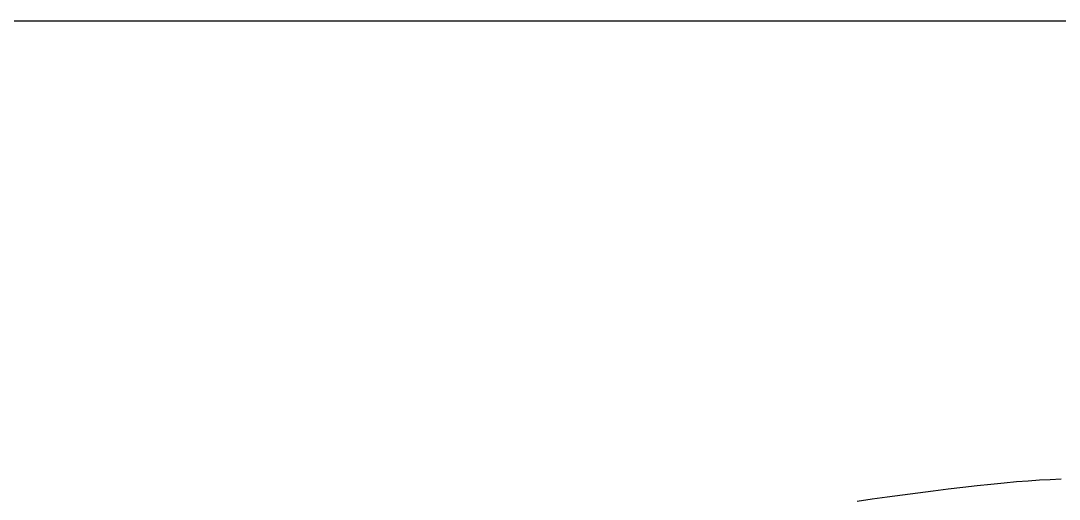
# Paper-space layout 'A4' of a CAD drawing. Header units: millimetres. Extents: x 277 to 487, y 39 to 336.
# Drawn here: x 310.44 to 315.53, y 135.74 to 138.08 of the extents above; entities that cross this region are included whole.
import ezdxf

# ---------------------------------------------------------------- set-up
doc = ezdxf.new("R2010")
doc.units = ezdxf.units.MM
doc.layers.add('ARQ_Prancha', color=7, linetype='Continuous')
doc.layers.add('ARQ_Vista 01', color=1, linetype='Continuous')

# ---------------------------------------------------------------- blocks, each defined once
blk = doc.blocks.new('BRASÃO ESTADO PARANÁ')
at = {"layer": 'ARQ_Vista 01'}
blk.add_lwpolyline([(3395.475, -30980.319), (3396.589, -30980.156), (3397.715, -30979.998), (3398.845, -30979.843), (3399.976, -30979.694), (3401.1, -30979.55), (3402.21, -30979.413), (3403.297, -30979.284), (3404.354, -30979.164), (3405.374, -30979.056), (3406.35, -30978.959), (3407.272, -30978.875), (3408.14, -30978.806), (3408.966, -30978.751), (3409.773, -30978.709), (3410.579, -30978.679)], dxfattribs=at)

psp = doc.layouts.new('A4')

# ---------------------------------------------------------------- linework, layer by layer
at = {"layer": 'ARQ_Prancha'}
psp.add_lwpolyline([(476.9044, 49.0648), (296.9045, 49.0648), (296.9045, 138.081), (476.9044, 138.081)], close=True, dxfattribs=at)

# ---------------------------------------------------------------- block references
at = {"layer": 'ARQ_Vista 01', "xscale": 0.06623285758541897, "yscale": 0.06623285759997088, "zscale": 0.0662328576}
psp.add_blockref('BRASÃO ESTADO PARANÁ', (89.6472, 2187.6436), dxfattribs=at)

doc.saveas('drawing.dxf')
